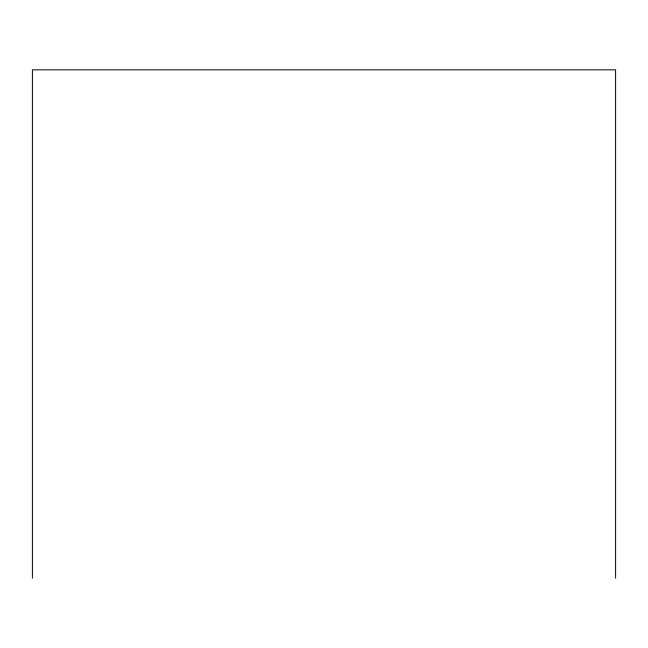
<?xml version="1.0" encoding="UTF-8"?>
<svg xmlns="http://www.w3.org/2000/svg" width="648" height="648" viewBox="0 0 648 648"><rect width="100%" height="100%" fill="white"/><g stroke="black" fill="none" stroke-linecap="round" stroke-linejoin="round"><path stroke-width="0.97" d="M615.6 578.17L615.6 69.83L32.4 69.83L32.4 578.17"/></g></svg>
